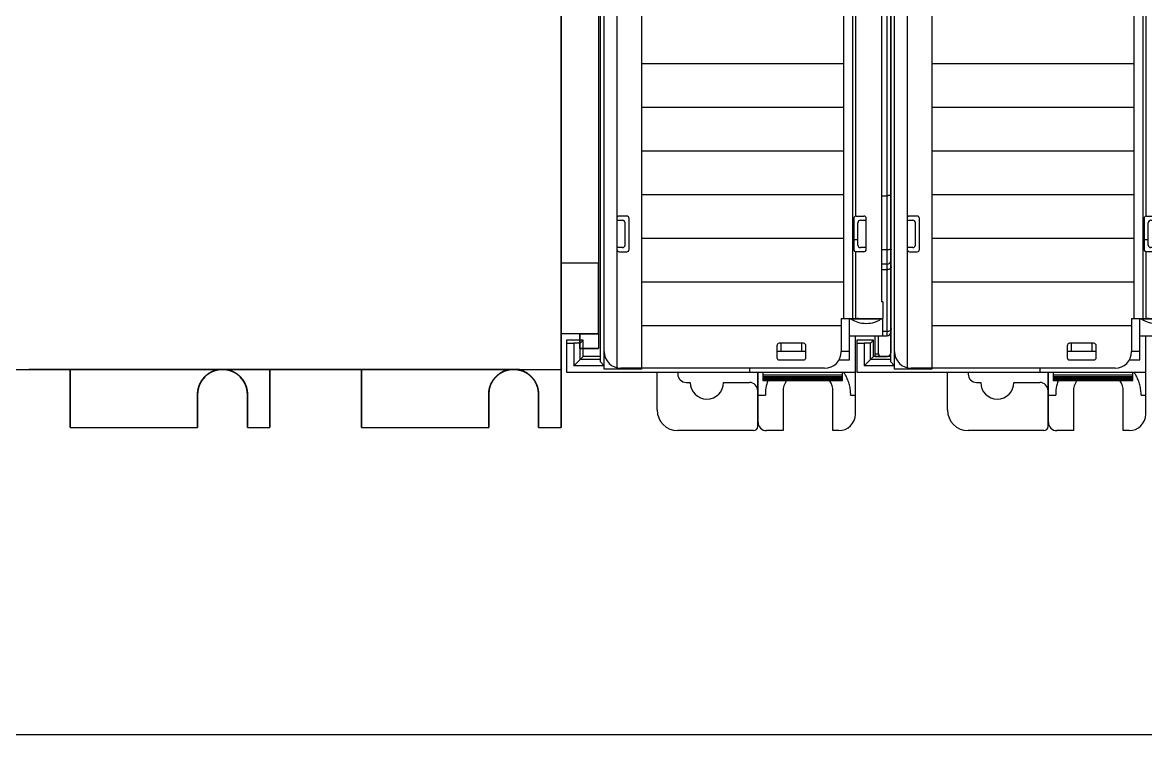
# Model space of a CAD drawing. Header units: inches. Extents: x -38 to 199, y -310 to 64.
# Drawn here: x 31.37 to 36.69, y 51.34 to 54.71 of the extents above; entities that cross this region are included whole.
import ezdxf

# ---------------------------------------------------------------- set-up
doc = ezdxf.new("R2010")
doc.units = ezdxf.units.IN
doc.header["$MEASUREMENT"] = 0
doc.layers.add('PLC', color=7, linetype='Continuous')

# ---------------------------------------------------------------- blocks, each defined once
blk = doc.blocks.new('AI4')
at = {"layer": 'PLC', "linetype": 'Continuous'}
for p, q in [((214.7496, -47.679), (214.7496, -52.2734)), ((216.1276, -52.2296), (216.1276, -47.774)), ((214.7693, -52.2935), (214.7693, -48.5845)), ((214.8284, -48.5845), (214.8284, -52.3025)), ((215.9032, -52.0687), (215.9032, -48.5845)), ((215.9444, -48.5845), (215.9444, -52.0687)), ((216.1079, -52.1514), (216.1079, -48.5845)), ((216.0811, -48.7774), (216.0811, -51.99)), ((215.96, -51.5847), (215.96, -50.4229)), ((216.0811, -51.488), (216.1079, -51.488)), ((214.8284, -51.6042), (214.8559, -51.6042)), ((214.8756, -51.5845), (214.8402, -51.5845)), ((214.8874, -51.742), (214.8874, -51.5963)), ((215.9504, -51.5963), (215.9504, -51.742)), ((215.9622, -51.5845), (215.9976, -51.5845)), ((215.9819, -51.6042), (216.0095, -51.6042)), ((216.0095, -51.742), (216.0095, -51.5963)), ((214.8677, -51.7223), (214.8677, -51.616)), ((215.9701, -51.7223), (215.9701, -51.616)), ((215.9504, -51.6947), (215.9701, -51.6947)), ((214.8559, -51.7341), (214.8284, -51.7341)), ((214.8402, -51.7538), (214.8756, -51.7538)), ((215.96, -52.0687), (215.96, -51.7536)), ((215.9976, -51.7538), (215.9622, -51.7538)), ((216.0095, -51.7341), (215.9819, -51.7341)), ((216.1079, -51.7438), (216.0811, -51.7438)), ((216.1079, -51.8128), (216.0811, -51.8128)), ((216.1079, -51.8385), (216.0811, -51.8385)), ((216.0882, -51.99), (216.0811, -51.99)), ((216.0882, -51.99), (216.0882, -52.0687)), ((215.8913, -52.0687), (216.0882, -52.0687)), ((215.8913, -52.0687), (215.8913, -52.2262)), ((216.0882, -52.0727), (215.9307, -52.0727)), ((215.9307, -52.2656), (215.9307, -52.0727)), ((216.0685, -52.0687), (216.0685, -52.0727)), ((216.087, -52.0727), (216.087, -52.1514)), ((216.0882, -52.1514), (216.0882, -52.0727)), ((216.1079, -52.1315), (216.0882, -52.1315)), ((214.5921, -52.1711), (214.6689, -52.1711)), ((214.5921, -52.3246), (214.5921, -52.1711)), ((214.5921, -52.1861), (214.6253, -52.1861)), ((214.6553, -52.1856), (214.6253, -52.1861)), ((214.6253, -52.1861), (214.6253, -52.2935)), ((214.6689, -52.1721), (214.6553, -52.1856)), ((214.6553, -52.2634), (214.6553, -52.1856)), ((214.6689, -52.2498), (214.6689, -52.1721)), ((215.5862, -52.1987), (215.5862, -52.2538)), ((215.7122, -52.1868), (215.598, -52.1868)), ((215.6059, -52.1868), (215.6059, -52.2262)), ((215.7043, -52.2262), (215.7043, -52.1868)), ((215.724, -52.2538), (215.724, -52.1987)), ((215.9307, -52.1514), (216.1079, -52.1514)), ((215.9583, -52.5215), (215.9583, -52.1514)), ((216.0524, -52.2492), (216.0524, -52.1514)), ((216.0674, -52.2374), (216.0674, -52.1514)), ((214.6253, -52.2935), (214.6689, -52.2498)), ((214.7496, -52.2498), (214.6689, -52.2498)), ((215.724, -52.2262), (215.5862, -52.2262)), ((215.9307, -52.2262), (215.8913, -52.2262)), ((216.0524, -52.2374), (216.0674, -52.2374)), ((216.0524, -52.2492), (216.1079, -52.2492)), ((214.7693, -52.2935), (214.6253, -52.2935)), ((214.7496, -52.2634), (214.6553, -52.2634)), ((214.7496, -52.2734), (214.7693, -52.2935)), ((215.8126, -52.305), (214.848, -52.305)), ((215.4583, -52.3246), (215.4583, -52.305)), ((215.598, -52.2656), (215.7122, -52.2656)), ((215.8798, -52.2656), (215.9307, -52.2656)), ((215.9583, -52.3246), (214.5921, -52.3246)), ((215.0193, -52.5018), (215.0193, -52.3246)), ((215.1177, -52.3246), (215.1177, -52.3325)), ((215.4957, -52.5805), (215.4957, -52.3246)), ((215.4976, -52.5609), (215.4976, -52.3246)), ((215.5193, -52.3249), (215.5193, -52.3634)), ((215.8973, -52.3382), (215.5193, -52.3382)), ((215.8973, -52.345), (215.5193, -52.345)), ((215.8973, -52.3508), (215.5193, -52.3508)), ((215.8973, -52.3555), (215.5193, -52.3555)), ((215.8973, -52.3634), (215.8973, -52.3249)), ((215.1571, -52.3719), (215.1768, -52.3719)), ((215.3343, -52.3719), (215.4563, -52.3719)), ((215.8973, -52.3592), (215.5193, -52.3592)), ((215.8973, -52.3618), (215.5193, -52.3618)), ((215.8973, -52.3634), (215.5193, -52.3634)), ((215.8973, -52.3639), (215.5193, -52.3639)), ((215.4976, -52.4329), (215.532, -52.4329)), ((215.6158, -52.4152), (215.6158, -52.6002)), ((215.852, -52.6002), (215.852, -52.4152)), ((215.9357, -52.4329), (215.9583, -52.4329)), ((215.476, -52.6002), (215.1177, -52.6002)), ((215.6158, -52.6002), (215.537, -52.6002)), ((215.8795, -52.6002), (215.852, -52.6002))]:
    blk.add_line(p, q, dxfattribs=at)
at = {"layer": 'PLC'}
for p, q in [((214.9461, -50.862), (215.9032, -50.862)), ((214.9461, -51.0687), (215.9032, -51.0687)), ((214.9461, -51.2754), (215.9032, -51.2754)), ((214.9461, -51.4821), (215.9032, -51.4821)), ((214.9461, -51.6888), (215.9032, -51.6888)), ((214.9461, -51.8955), (215.9032, -51.8955)), ((214.9461, -52.1022), (215.8913, -52.1022))]:
    blk.add_line(p, q, dxfattribs=at)
blk.add_lwpolyline([(214.7693, -48.5845), (214.9461, -48.5845), (214.9461, -52.3089), (214.7693, -52.3089)], close=True, dxfattribs=at)
at = {"layer": 'PLC', "linetype": 'Continuous'}
for centre, radius, start, end in [((214.8402, -51.5963), 0.0118, 90, 179.9886), ((214.8559, -51.616), 0.0118, 0, 90), ((214.8756, -51.5963), 0.0118, 0, 90), ((215.9622, -51.5963), 0.0118, 90, 180), ((215.9819, -51.616), 0.0118, 90, 180), ((215.9976, -51.5963), 0.0118, 0, 90), ((214.8402, -51.742), 0.0118, 180.0095, 270), ((214.8559, -51.7223), 0.0118, 270, 360), ((214.8756, -51.742), 0.0118, 270, 360), ((215.9622, -51.742), 0.0118, 180, 270), ((215.9819, -51.7223), 0.0118, 180, 270), ((215.9976, -51.742), 0.0118, 270, 0.0044), ((216.1079, -51.7931), 0.0197, 270, 359.9978), ((215.9671, -52.0805), 0.0118, 40.5479, 90), ((216.0518, -52.0805), 0.0118, 112.5, 139.4521), ((216.1079, -52.1317), 0.0197, 270, 359.9991), ((215.598, -52.1987), 0.0118, 90, 180), ((215.7122, -52.1987), 0.0118, 0, 90), ((214.848, -52.2262), 0.0787, 180, 270), ((215.8126, -52.2262), 0.0787, 270, 0), ((216.1079, -52.2296), 0.0197, 270, 0), ((215.598, -52.2538), 0.0118, 180, 270), ((215.7122, -52.2538), 0.0118, 270, 0), ((215.1571, -52.3325), 0.0394, 180, 270), ((215.7629, -52.4232), 0.1713, 33.8916, 35.1241), ((215.7613, -52.4243), 0.1733, 32.0748, 33.8895), ((215.7592, -52.4256), 0.1757, 30.1195, 32.0722), ((215.2555, -52.3719), 0.0787, 180, 0), ((215.4563, -52.4113), 0.0394, 0, 90), ((215.7083, -52.4152), 0.0925, 145.6538, 180), ((215.7595, -52.4152), 0.0925, 0, 34.3463), ((215.1177, -52.5018), 0.0984, 180, 270), ((215.537, -52.5609), 0.0394, 180, 270), ((215.8795, -52.5215), 0.0787, 270, 0), ((215.476, -52.5805), 0.0197, 270, 0)]:
    blk.add_arc(centre, radius, start, end, dxfattribs=at)
for centre, major_axis, ratio, start_param, end_param in [((216.0095, -52.053), (0.0787, 0), 0.5, 3.665191, 5.759587), ((216.0792, -52.2374), (0.0118, 0), 0.999848, 3.141593, 4.712389)]:
    blk.add_ellipse(centre, major_axis=major_axis, ratio=ratio, start_param=start_param, end_param=end_param, dxfattribs=at)
for points, knots in [([(216.1276, -51.4869), (216.1276, -51.4869), (216.1275, -51.487), (216.1275, -51.487), (216.1273, -51.4871), (216.1272, -51.4871), (216.127, -51.4872), (216.1266, -51.4873), (216.126, -51.4873), (216.1252, -51.4874), (216.1242, -51.4875), (216.1231, -51.4876), (216.1212, -51.4877), (216.1187, -51.4878), (216.1153, -51.4879), (216.1117, -51.488), (216.1092, -51.488), (216.1079, -51.488)], [0, 0, 0, 0, 0.002842, 0.007273, 0.013786, 0.022509, 0.033481, 0.046706, 0.079887, 0.121887, 0.172267, 0.23051, 0.296093, 0.446892, 0.619054, 0.806193, 1, 1, 1, 1]), ([(216.1276, -51.7414), (216.1276, -51.7414), (216.1276, -51.7415), (216.1275, -51.7417), (216.1273, -51.7418), (216.1271, -51.7419), (216.1267, -51.7421), (216.126, -51.7424), (216.1252, -51.7426), (216.1242, -51.7428), (216.1231, -51.743), (216.1212, -51.7432), (216.1187, -51.7435), (216.114, -51.7438), (216.1104, -51.7438), (216.1079, -51.7438)], [0, 0, 0, 0, 0.006031, 0.012929, 0.021264, 0.031354, 0.057354, 0.091546, 0.134002, 0.184415, 0.242349, 0.307332, 0.456204, 0.625694, 1, 1, 1, 1]), ([(216.1276, -51.8252), (216.1276, -51.8261), (216.1273, -51.8279), (216.1261, -51.8304), (216.1243, -51.8327), (216.1218, -51.8347), (216.1188, -51.8364), (216.1154, -51.8376), (216.1117, -51.8383), (216.1092, -51.8385), (216.1079, -51.8385)], [0, 0, 0, 0, 0.100092, 0.204902, 0.317205, 0.438585, 0.56921, 0.707955, 0.852748, 1, 1, 1, 1]), ([(216.1218, -52.1272), (216.1199, -52.1286), (216.1165, -52.1302), (216.1117, -52.1313), (216.1092, -52.1315), (216.1079, -52.1315)], [0, 0, 0, 0, 0.483117, 0.739904, 1, 1, 1, 1]), ([(216.1276, -52.1168), (216.1276, -52.1178), (216.1273, -52.1197), (216.1262, -52.1225), (216.1243, -52.1251), (216.1227, -52.1265), (216.1218, -52.1272)], [0, 0, 0, 0, 0.234677, 0.477026, 0.731179, 1, 1, 1, 1]), ([(215.9357, -52.4329), (215.936, -52.4247), (215.9354, -52.4123), (215.933, -52.396), (215.9303, -52.3839), (215.9268, -52.3719), (215.921, -52.3561), (215.9154, -52.3447), (215.9112, -52.3374)], [0, 0, 0, 0, 0.246902, 0.370862, 0.495205, 0.620107, 0.745786, 1, 1, 1, 1]), ([(215.5442, -52.3632), (215.5399, -52.3743), (215.5335, -52.3973), (215.5317, -52.4211), (215.532, -52.4329)], [0, 0, 0, 0, 0.502407, 1, 1, 1, 1])]:
    blk.add_open_spline(points, degree=3, knots=knots, dxfattribs=at)
blk = doc.blocks.new('24VPS')
at = {"layer": 'PLC', "color": 7, "linetype": 'Continuous'}
for p, q in [((179.3899, -69.3173), (179.3899, -64.6716)), ((179.3899, -69.3173), (179.3899, -64.6716)), ((179.567, -64.77), (179.567, -69.2188)), ((179.3899, -65.4295), (179.3899, -68.8153)), ((179.3899, -65.4295), (179.3899, -68.8153)), ((179.567, -67.7523), (179.567, -69.2188)), ((179.567, -68.8153), (179.3899, -68.8153)), ((179.567, -68.8153), (179.3899, -68.8153)), ((179.3899, -68.8153), (179.3899, -69.1492)), ((179.567, -68.8153), (179.3899, -68.8153)), ((179.567, -68.8153), (179.3899, -68.8153)), ((179.3899, -68.8153), (179.3899, -69.1492)), ((179.567, -69.1492), (179.567, -68.8153)), ((179.567, -69.1492), (179.567, -68.8153)), ((179.4785, -69.1492), (179.3899, -69.1492)), ((179.4785, -69.1492), (179.3899, -69.1492)), ((179.4785, -69.1492), (179.3899, -69.1492)), ((179.3899, -69.1492), (179.3899, -69.5929)), ((179.4785, -69.1492), (179.4785, -69.1499)), ((179.567, -69.1492), (179.4785, -69.1492)), ((179.567, -69.1492), (179.4785, -69.1492)), ((179.4785, -69.2188), (179.4785, -69.1492)), ((179.4785, -69.1492), (179.4785, -69.1499)), ((179.4785, -69.1499), (179.4785, -69.2188)), ((179.567, -69.1499), (179.4785, -69.1499)), ((179.567, -69.1499), (179.4785, -69.1499)), ((179.4785, -69.1499), (179.4785, -69.2188)), ((179.4785, -69.2188), (179.567, -69.2188)), ((179.4785, -69.2188), (179.567, -69.2188)), ((179.567, -69.2188), (179.4785, -69.2188)), ((176.8111, -69.3173), (179.3899, -69.3173)), ((176.8111, -69.3173), (179.3899, -69.3173)), ((179.193, -69.3173), (176.8702, -69.3173)), ((176.8702, -69.3173), (179.193, -69.3173)), ((177.067, -69.3173), (177.7875, -69.3173)), ((177.067, -69.5929), (177.067, -69.3173)), ((177.067, -69.3173), (177.7875, -69.3173)), ((177.067, -69.5929), (177.067, -69.3173)), ((177.067, -69.3173), (177.067, -69.5929)), ((177.7875, -69.3173), (178.0119, -69.3173)), ((177.7875, -69.3173), (178.0119, -69.3173)), ((178.0119, -69.3173), (178.0119, -69.5929)), ((178.0119, -69.5929), (178.0119, -69.3173)), ((178.445, -69.3173), (178.0119, -69.3173)), ((178.0119, -69.5929), (178.0119, -69.3173)), ((178.445, -69.3173), (179.1655, -69.3173)), ((178.445, -69.3173), (178.445, -69.5929)), ((178.445, -69.5929), (178.445, -69.3173)), ((178.445, -69.3173), (178.445, -69.5929)), ((178.445, -69.3173), (179.1655, -69.3173)), ((179.1655, -69.3173), (179.3899, -69.3173)), ((179.1655, -69.3173), (179.3899, -69.3173)), ((179.3899, -69.5929), (179.3899, -69.3173)), ((179.3899, -69.5929), (179.3899, -69.3173)), ((177.6694, -69.5929), (177.6694, -69.4354)), ((177.6694, -69.4354), (177.6694, -69.5929)), ((177.6694, -69.5929), (177.6694, -69.4354)), ((177.9056, -69.4354), (177.9056, -69.5929)), ((177.9056, -69.4354), (177.9056, -69.5929)), ((177.9056, -69.5929), (177.9056, -69.4354)), ((179.0474, -69.5929), (179.0474, -69.4354)), ((179.0474, -69.4354), (179.0474, -69.5929)), ((179.0474, -69.5929), (179.0474, -69.4354)), ((179.2836, -69.4354), (179.2836, -69.5929)), ((179.2836, -69.4354), (179.2836, -69.5929)), ((179.2836, -69.5929), (179.2836, -69.4354)), ((177.067, -69.5929), (177.6694, -69.5929)), ((177.067, -69.5929), (177.6694, -69.5929)), ((177.067, -69.5929), (177.6694, -69.5929)), ((177.9056, -69.5929), (178.0119, -69.5929)), ((177.9056, -69.5929), (178.0119, -69.5929)), ((177.9056, -69.5929), (178.0119, -69.5929)), ((178.445, -69.5929), (179.0474, -69.5929)), ((178.445, -69.5929), (179.0474, -69.5929)), ((178.445, -69.5929), (179.0474, -69.5929)), ((179.2836, -69.5929), (179.3899, -69.5929)), ((179.2836, -69.5929), (179.3899, -69.5929)), ((179.2836, -69.5929), (179.3899, -69.5929))]:
    blk.add_line(p, q, dxfattribs=at)
at = {"layer": 'PLC', "color": 7, "linetype": 'Continuous', "flags": 128}
for points in [[(177.6695, -69.4354), (177.6695, -69.4344), (177.6695, -69.4335), (177.6696, -69.4325), (177.6696, -69.4316), (177.6696, -69.4306), (177.6697, -69.4297), (177.6697, -69.4287), (177.6698, -69.4278), (177.6698, -69.4268), (177.6699, -69.4259), (177.67, -69.4249), (177.6701, -69.424), (177.6702, -69.423), (177.6703, -69.4221), (177.6704, -69.4211), (177.6705, -69.4202), (177.6706, -69.4193), (177.6708, -69.4183), (177.6709, -69.4174), (177.6711, -69.4164), (177.6712, -69.4155), (177.6714, -69.4146), (177.6715, -69.4136), (177.6717, -69.4127), (177.6719, -69.4118), (177.6721, -69.4108), (177.6723, -69.4099), (177.6725, -69.409), (177.6727, -69.408), (177.6729, -69.4071), (177.6732, -69.4062), (177.6734, -69.4053), (177.6737, -69.4043), (177.6739, -69.4034), (177.6742, -69.4025), (177.6744, -69.4016), (177.6747, -69.4007), (177.675, -69.3998), (177.6753, -69.3989), (177.6756, -69.398), (177.6759, -69.3971), (177.6762, -69.3962), (177.6765, -69.3953), (177.6769, -69.3944), (177.6772, -69.3935), (177.6775, -69.3926), (177.6779, -69.3917), (177.6782, -69.3908), (177.6786, -69.39), (177.679, -69.3891), (177.6793, -69.3882), (177.6797, -69.3873), (177.6801, -69.3865), (177.6805, -69.3856), (177.6809, -69.3847), (177.6813, -69.3839), (177.6817, -69.383), (177.6822, -69.3822), (177.6826, -69.3813), (177.683, -69.3805), (177.6835, -69.3796), (177.6839, -69.3788), (177.6844, -69.378), (177.6849, -69.3771), (177.6853, -69.3763), (177.6858, -69.3755), (177.6863, -69.3747), (177.6868, -69.3739), (177.6873, -69.3731), (177.6878, -69.3723), (177.6883, -69.3714), (177.6888, -69.3706), (177.6893, -69.3699), (177.6899, -69.3691), (177.6904, -69.3683), (177.691, -69.3675), (177.6915, -69.3667), (177.6921, -69.366), (177.6926, -69.3652), (177.6932, -69.3644), (177.6938, -69.3637), (177.6943, -69.3629), (177.6949, -69.3622), (177.6955, -69.3614), (177.6961, -69.3607), (177.6967, -69.3599), (177.6973, -69.3592), (177.6979, -69.3585), (177.6986, -69.3578), (177.6992, -69.3571), (177.6998, -69.3563), (177.7005, -69.3556), (177.7011, -69.3549), (177.7018, -69.3543), (177.7024, -69.3536), (177.7031, -69.3529), (177.7037, -69.3522), (177.7044, -69.3515), (177.7051, -69.3509), (177.7058, -69.3502), (177.7065, -69.3495), (177.7072, -69.3489), (177.7079, -69.3482), (177.7086, -69.3476), (177.7093, -69.347), (177.71, -69.3463), (177.7107, -69.3457), (177.7114, -69.3451), (177.7122, -69.3445), (177.7129, -69.3439), (177.7136, -69.3433), (177.7144, -69.3427), (177.7151, -69.3421), (177.7159, -69.3415), (177.7166, -69.341), (177.7174, -69.3404), (177.7182, -69.3398), (177.7189, -69.3393), (177.7197, -69.3387), (177.7205, -69.3382), (177.7213, -69.3376), (177.7221, -69.3371), (177.7228, -69.3366), (177.7236, -69.3361), (177.7244, -69.3356), (177.7253, -69.335), (177.7261, -69.3346), (177.7269, -69.3341), (177.7277, -69.3336), (177.7285, -69.3331), (177.7293, -69.3326), (177.7302, -69.3322), (177.731, -69.3317), (177.7318, -69.3312), (177.7327, -69.3308), (177.7335, -69.3304), (177.7344, -69.3299), (177.7352, -69.3295), (177.7361, -69.3291), (177.7369, -69.3287), (177.7378, -69.3283), (177.7386, -69.3279), (177.7395, -69.3275), (177.7404, -69.3271), (177.7413, -69.3267), (177.7421, -69.3264), (177.743, -69.326), (177.7439, -69.3256), (177.7448, -69.3253), (177.7457, -69.3249), (177.7466, -69.3246), (177.7474, -69.3243), (177.7483, -69.324), (177.7492, -69.3237), (177.7501, -69.3233), (177.751, -69.323), (177.752, -69.3228), (177.7529, -69.3225), (177.7538, -69.3222), (177.7547, -69.3219), (177.7556, -69.3217), (177.7565, -69.3214), (177.7574, -69.3212), (177.7583, -69.3209), (177.7593, -69.3207), (177.7602, -69.3205), (177.7611, -69.3203), (177.762, -69.32), (177.763, -69.3199), (177.7639, -69.3197), (177.7648, -69.3195), (177.7658, -69.3193), (177.7667, -69.3191), (177.7676, -69.319), (177.7686, -69.3188), (177.7695, -69.3186), (177.7705, -69.3185), (177.7714, -69.3184), (177.7723, -69.3182), (177.7733, -69.3181), (177.7742, -69.318), (177.7752, -69.3179), (177.7761, -69.3178), (177.7771, -69.3177), (177.778, -69.3177), (177.779, -69.3176), (177.7799, -69.3175), (177.7809, -69.3175), (177.7818, -69.3174), (177.7828, -69.3174), (177.7837, -69.3173), (177.7847, -69.3173), (177.7856, -69.3173), (177.7866, -69.3173), (177.7875, -69.3173), (177.7885, -69.3173), (177.7894, -69.3173), (177.7904, -69.3173), (177.7913, -69.3173), (177.7923, -69.3174), (177.7932, -69.3174), (177.7942, -69.3175), (177.7951, -69.3175), (177.7961, -69.3176), (177.797, -69.3177), (177.7979, -69.3177), (177.7989, -69.3178), (177.7998, -69.3179), (177.8008, -69.318), (177.8017, -69.3181), (177.8027, -69.3182), (177.8036, -69.3184), (177.8046, -69.3185), (177.8055, -69.3186), (177.8064, -69.3188), (177.8074, -69.319), (177.8083, -69.3191), (177.8092, -69.3193), (177.8102, -69.3195), (177.8111, -69.3197), (177.812, -69.3199), (177.813, -69.32), (177.8139, -69.3203), (177.8148, -69.3205), (177.8157, -69.3207), (177.8167, -69.3209), (177.8176, -69.3212), (177.8185, -69.3214), (177.8194, -69.3217), (177.8203, -69.3219), (177.8212, -69.3222), (177.8222, -69.3225), (177.8231, -69.3228), (177.824, -69.323), (177.8249, -69.3233), (177.8258, -69.3237), (177.8267, -69.324), (177.8276, -69.3243), (177.8284, -69.3246), (177.8293, -69.3249), (177.8302, -69.3253), (177.8311, -69.3256), (177.832, -69.326), (177.8329, -69.3264), (177.8337, -69.3267), (177.8346, -69.3271), (177.8355, -69.3275), (177.8364, -69.3279), (177.8372, -69.3283), (177.8381, -69.3287), (177.8389, -69.3291), (177.8398, -69.3295), (177.8406, -69.3299), (177.8415, -69.3304), (177.8423, -69.3308), (177.8432, -69.3312), (177.844, -69.3317), (177.8448, -69.3322), (177.8457, -69.3326), (177.8465, -69.3331), (177.8473, -69.3336), (177.8481, -69.3341), (177.8489, -69.3346), (177.8498, -69.335), (177.8506, -69.3356), (177.8514, -69.3361), (177.8522, -69.3366), (177.853, -69.3371), (177.8537, -69.3376), (177.8545, -69.3382), (177.8553, -69.3387), (177.8561, -69.3393), (177.8568, -69.3398), (177.8576, -69.3404), (177.8584, -69.341), (177.8591, -69.3415), (177.8599, -69.3421), (177.8606, -69.3427), (177.8614, -69.3433), (177.8621, -69.3439), (177.8629, -69.3445), (177.8636, -69.3451), (177.8643, -69.3457), (177.865, -69.3463), (177.8657, -69.347), (177.8664, -69.3476), (177.8671, -69.3482), (177.8678, -69.3489), (177.8685, -69.3495), (177.8692, -69.3502), (177.8699, -69.3509), (177.8706, -69.3515), (177.8713, -69.3522), (177.8719, -69.3529), (177.8726, -69.3536), (177.8732, -69.3543), (177.8739, -69.3549), (177.8745, -69.3556), (177.8752, -69.3563), (177.8758, -69.3571), (177.8764, -69.3578), (177.8771, -69.3585), (177.8777, -69.3592), (177.8783, -69.3599), (177.8789, -69.3607), (177.8795, -69.3614), (177.8801, -69.3622), (177.8807, -69.3629), (177.8812, -69.3637), (177.8818, -69.3644), (177.8824, -69.3652), (177.883, -69.366), (177.8835, -69.3667), (177.8841, -69.3675), (177.8846, -69.3683), (177.8851, -69.3691), (177.8857, -69.3699), (177.8862, -69.3706), (177.8867, -69.3714), (177.8872, -69.3723), (177.8877, -69.3731), (177.8882, -69.3739), (177.8887, -69.3747), (177.8892, -69.3755), (177.8897, -69.3763), (177.8902, -69.3771), (177.8906, -69.378), (177.8911, -69.3788), (177.8915, -69.3796), (177.892, -69.3805), (177.8924, -69.3813), (177.8928, -69.3822), (177.8933, -69.383), (177.8937, -69.3839), (177.8941, -69.3847), (177.8945, -69.3856), (177.8949, -69.3865), (177.8953, -69.3873), (177.8957, -69.3882), (177.896, -69.3891), (177.8964, -69.39), (177.8968, -69.3908), (177.8971, -69.3917), (177.8975, -69.3926), (177.8978, -69.3935), (177.8982, -69.3944), (177.8985, -69.3953), (177.8988, -69.3962), (177.8991, -69.3971), (177.8994, -69.398), (177.8997, -69.3989), (177.9, -69.3998), (177.9003, -69.4007), (177.9006, -69.4016), (177.9008, -69.4025), (177.9011, -69.4034), (177.9013, -69.4043), (177.9016, -69.4053), (177.9018, -69.4062), (177.9021, -69.4071), (177.9023, -69.408), (177.9025, -69.409), (177.9027, -69.4099), (177.9029, -69.4108), (177.9031, -69.4118), (177.9033, -69.4127), (177.9035, -69.4136), (177.9036, -69.4146), (177.9038, -69.4155), (177.904, -69.4164), (177.9041, -69.4174), (177.9043, -69.4183), (177.9044, -69.4193), (177.9045, -69.4202), (177.9046, -69.4211), (177.9047, -69.4221), (177.9048, -69.423), (177.9049, -69.424), (177.905, -69.4249), (177.9051, -69.4259), (177.9052, -69.4268), (177.9052, -69.4278), (177.9053, -69.4287), (177.9053, -69.4297), (177.9054, -69.4306), (177.9054, -69.4316), (177.9055, -69.4325), (177.9055, -69.4335), (177.9055, -69.4344), (177.9055, -69.4354), (177.9055, -69.4344), (177.9055, -69.4335), (177.9055, -69.4325), (177.9054, -69.4316), (177.9054, -69.4306), (177.9053, -69.4297), (177.9053, -69.4287), (177.9052, -69.4278), (177.9052, -69.4268), (177.9051, -69.4259), (177.905, -69.4249), (177.9049, -69.424), (177.9048, -69.423), (177.9047, -69.4221), (177.9046, -69.4211), (177.9045, -69.4202), (177.9044, -69.4193), (177.9043, -69.4183), (177.9041, -69.4174), (177.904, -69.4164), (177.9038, -69.4155), (177.9036, -69.4146), (177.9035, -69.4136), (177.9033, -69.4127), (177.9031, -69.4118), (177.9029, -69.4108), (177.9027, -69.4099), (177.9025, -69.409), (177.9023, -69.408), (177.9021, -69.4071), (177.9018, -69.4062), (177.9016, -69.4053), (177.9013, -69.4043), (177.9011, -69.4034), (177.9008, -69.4025), (177.9006, -69.4016), (177.9003, -69.4007), (177.9, -69.3998), (177.8997, -69.3989), (177.8994, -69.398), (177.8991, -69.3971), (177.8988, -69.3962), (177.8985, -69.3953), (177.8982, -69.3944), (177.8978, -69.3935), (177.8975, -69.3926), (177.8971, -69.3917), (177.8968, -69.3908), (177.8964, -69.39), (177.896, -69.3891), (177.8957, -69.3882), (177.8953, -69.3873), (177.8949, -69.3865), (177.8945, -69.3856), (177.8941, -69.3847), (177.8937, -69.3839), (177.8933, -69.383), (177.8928, -69.3822), (177.8924, -69.3813), (177.892, -69.3805), (177.8915, -69.3796), (177.8911, -69.3788), (177.8906, -69.378), (177.8902, -69.3771), (177.8897, -69.3763), (177.8892, -69.3755), (177.8887, -69.3747), (177.8882, -69.3739), (177.8877, -69.3731), (177.8872, -69.3723), (177.8867, -69.3714), (177.8862, -69.3706), (177.8857, -69.3699), (177.8851, -69.3691), (177.8846, -69.3683), (177.8841, -69.3675), (177.8835, -69.3667), (177.883, -69.366), (177.8824, -69.3652), (177.8818, -69.3644), (177.8812, -69.3637), (177.8807, -69.3629), (177.8801, -69.3622), (177.8795, -69.3614), (177.8789, -69.3607), (177.8783, -69.3599), (177.8777, -69.3592), (177.8771, -69.3585), (177.8764, -69.3578), (177.8758, -69.3571), (177.8752, -69.3563), (177.8745, -69.3556), (177.8739, -69.3549), (177.8732, -69.3543), (177.8726, -69.3536), (177.8719, -69.3529), (177.8713, -69.3522), (177.8706, -69.3515), (177.8699, -69.3509), (177.8692, -69.3502), (177.8685, -69.3495), (177.8678, -69.3489), (177.8671, -69.3482), (177.8664, -69.3476), (177.8657, -69.347), (177.865, -69.3463), (177.8643, -69.3457), (177.8636, -69.3451), (177.8629, -69.3445), (177.8621, -69.3439), (177.8614, -69.3433), (177.8606, -69.3427), (177.8599, -69.3421), (177.8591, -69.3415), (177.8584, -69.341), (177.8576, -69.3404), (177.8568, -69.3398), (177.8561, -69.3393), (177.8553, -69.3387), (177.8545, -69.3382), (177.8537, -69.3376), (177.853, -69.3371), (177.8522, -69.3366), (177.8514, -69.3361), (177.8506, -69.3356), (177.8498, -69.335), (177.8489, -69.3346), (177.8481, -69.3341), (177.8473, -69.3336), (177.8465, -69.3331), (177.8457, -69.3326), (177.8448, -69.3322), (177.844, -69.3317), (177.8432, -69.3312), (177.8423, -69.3308), (177.8415, -69.3304), (177.8406, -69.3299), (177.8398, -69.3295), (177.8389, -69.3291), (177.8381, -69.3287), (177.8372, -69.3283), (177.8364, -69.3279), (177.8355, -69.3275), (177.8346, -69.3271), (177.8337, -69.3267), (177.8329, -69.3264), (177.832, -69.326), (177.8311, -69.3256), (177.8302, -69.3253), (177.8293, -69.3249), (177.8284, -69.3246), (177.8276, -69.3243), (177.8267, -69.324), (177.8258, -69.3237), (177.8249, -69.3233), (177.824, -69.323), (177.8231, -69.3228), (177.8222, -69.3225), (177.8212, -69.3222), (177.8203, -69.3219), (177.8194, -69.3217), (177.8185, -69.3214), (177.8176, -69.3212), (177.8167, -69.3209), (177.8157, -69.3207), (177.8148, -69.3205), (177.8139, -69.3203), (177.813, -69.32), (177.812, -69.3199), (177.8111, -69.3197), (177.8102, -69.3195), (177.8092, -69.3193), (177.8083, -69.3191), (177.8074, -69.319), (177.8064, -69.3188), (177.8055, -69.3186), (177.8046, -69.3185), (177.8036, -69.3184), (177.8027, -69.3182), (177.8017, -69.3181), (177.8008, -69.318), (177.7998, -69.3179), (177.7989, -69.3178), (177.7979, -69.3177), (177.797, -69.3177), (177.7961, -69.3176), (177.7951, -69.3175), (177.7942, -69.3175), (177.7932, -69.3174), (177.7923, -69.3174), (177.7913, -69.3173), (177.7904, -69.3173), (177.7894, -69.3173), (177.7885, -69.3173), (177.7875, -69.3173), (177.7866, -69.3173), (177.7856, -69.3173), (177.7847, -69.3173), (177.7837, -69.3173), (177.7828, -69.3174), (177.7818, -69.3174), (177.7809, -69.3175), (177.7799, -69.3175), (177.779, -69.3176), (177.778, -69.3177), (177.7771, -69.3177), (177.7761, -69.3178), (177.7752, -69.3179), (177.7742, -69.318), (177.7733, -69.3181), (177.7723, -69.3182), (177.7714, -69.3184), (177.7705, -69.3185), (177.7695, -69.3186), (177.7686, -69.3188), (177.7676, -69.319), (177.7667, -69.3191), (177.7658, -69.3193), (177.7648, -69.3195), (177.7639, -69.3197), (177.763, -69.3199), (177.762, -69.32), (177.7611, -69.3203), (177.7602, -69.3205), (177.7593, -69.3207), (177.7583, -69.3209), (177.7574, -69.3212), (177.7565, -69.3214), (177.7556, -69.3217), (177.7547, -69.3219), (177.7538, -69.3222), (177.7529, -69.3225), (177.752, -69.3228), (177.751, -69.323), (177.7501, -69.3233), (177.7492, -69.3237), (177.7483, -69.324), (177.7474, -69.3243), (177.7466, -69.3246), (177.7457, -69.3249), (177.7448, -69.3253), (177.7439, -69.3256), (177.743, -69.326), (177.7421, -69.3264), (177.7413, -69.3267), (177.7404, -69.3271), (177.7395, -69.3275), (177.7386, -69.3279), (177.7378, -69.3283), (177.7369, -69.3287), (177.7361, -69.3291), (177.7352, -69.3295), (177.7344, -69.3299), (177.7335, -69.3304), (177.7327, -69.3308), (177.7318, -69.3312), (177.731, -69.3317), (177.7302, -69.3322), (177.7293, -69.3326), (177.7285, -69.3331), (177.7277, -69.3336), (177.7269, -69.3341), (177.7261, -69.3346), (177.7253, -69.335), (177.7244, -69.3356), (177.7236, -69.3361), (177.7228, -69.3366), (177.7221, -69.3371), (177.7213, -69.3376), (177.7205, -69.3382), (177.7197, -69.3387), (177.7189, -69.3393), (177.7182, -69.3398), (177.7174, -69.3404), (177.7166, -69.341), (177.7159, -69.3415), (177.7151, -69.3421), (177.7144, -69.3427), (177.7136, -69.3433), (177.7129, -69.3439), (177.7122, -69.3445), (177.7114, -69.3451), (177.7107, -69.3457), (177.71, -69.3463), (177.7093, -69.347), (177.7086, -69.3476), (177.7079, -69.3482), (177.7072, -69.3489), (177.7065, -69.3495), (177.7058, -69.3502), (177.7051, -69.3509), (177.7044, -69.3515), (177.7037, -69.3522), (177.7031, -69.3529), (177.7024, -69.3536), (177.7018, -69.3543), (177.7011, -69.3549), (177.7005, -69.3556), (177.6998, -69.3563), (177.6992, -69.3571), (177.6986, -69.3578), (177.6979, -69.3585), (177.6973, -69.3592), (177.6967, -69.3599), (177.6961, -69.3607), (177.6955, -69.3614), (177.6949, -69.3622), (177.6943, -69.3629), (177.6938, -69.3637), (177.6932, -69.3644), (177.6926, -69.3652), (177.6921, -69.366), (177.6915, -69.3667), (177.691, -69.3675), (177.6904, -69.3683), (177.6899, -69.3691), (177.6893, -69.3699), (177.6888, -69.3706), (177.6883, -69.3714), (177.6878, -69.3723), (177.6873, -69.3731), (177.6868, -69.3739), (177.6863, -69.3747), (177.6858, -69.3755), (177.6853, -69.3763), (177.6849, -69.3771), (177.6844, -69.378), (177.6839, -69.3788), (177.6835, -69.3796), (177.683, -69.3805), (177.6826, -69.3813), (177.6822, -69.3822), (177.6817, -69.383), (177.6813, -69.3839), (177.6809, -69.3847), (177.6805, -69.3856), (177.6801, -69.3865), (177.6797, -69.3873), (177.6793, -69.3882), (177.679, -69.3891), (177.6786, -69.39), (177.6782, -69.3908), (177.6779, -69.3917), (177.6775, -69.3926), (177.6772, -69.3935), (177.6769, -69.3944), (177.6765, -69.3953), (177.6762, -69.3962), (177.6759, -69.3971), (177.6756, -69.398), (177.6753, -69.3989), (177.675, -69.3998), (177.6747, -69.4007), (177.6744, -69.4016), (177.6742, -69.4025), (177.6739, -69.4034), (177.6737, -69.4043), (177.6734, -69.4053), (177.6732, -69.4062), (177.6729, -69.4071), (177.6727, -69.408), (177.6725, -69.409), (177.6723, -69.4099), (177.6721, -69.4108), (177.6719, -69.4118), (177.6717, -69.4127), (177.6715, -69.4136), (177.6714, -69.4146), (177.6712, -69.4155), (177.6711, -69.4164), (177.6709, -69.4174), (177.6708, -69.4183), (177.6706, -69.4193), (177.6705, -69.4202), (177.6704, -69.4211), (177.6703, -69.4221), (177.6702, -69.423), (177.6701, -69.424), (177.67, -69.4249), (177.6699, -69.4259), (177.6698, -69.4268), (177.6698, -69.4278), (177.6697, -69.4287), (177.6697, -69.4297), (177.6696, -69.4306), (177.6696, -69.4316), (177.6696, -69.4325), (177.6695, -69.4335), (177.6695, -69.4344)], [(179.0475, -69.4354), (179.0475, -69.4344), (179.0475, -69.4335), (179.0475, -69.4325), (179.0475, -69.4316), (179.0476, -69.4306), (179.0476, -69.4297), (179.0477, -69.4287), (179.0477, -69.4278), (179.0478, -69.4268), (179.0479, -69.4259), (179.0479, -69.4249), (179.048, -69.424), (179.0481, -69.423), (179.0482, -69.4221), (179.0483, -69.4211), (179.0484, -69.4202), (179.0486, -69.4193), (179.0487, -69.4183), (179.0489, -69.4174), (179.049, -69.4164), (179.0492, -69.4155), (179.0493, -69.4146), (179.0495, -69.4136), (179.0497, -69.4127), (179.0499, -69.4118), (179.0501, -69.4108), (179.0503, -69.4099), (179.0505, -69.409), (179.0507, -69.408), (179.0509, -69.4071), (179.0511, -69.4062), (179.0514, -69.4053), (179.0516, -69.4043), (179.0519, -69.4034), (179.0521, -69.4025), (179.0524, -69.4016), (179.0527, -69.4007), (179.053, -69.3998), (179.0533, -69.3989), (179.0535, -69.398), (179.0539, -69.3971), (179.0542, -69.3962), (179.0545, -69.3953), (179.0548, -69.3944), (179.0551, -69.3935), (179.0555, -69.3926), (179.0558, -69.3917), (179.0562, -69.3908), (179.0565, -69.39), (179.0569, -69.3891), (179.0573, -69.3882), (179.0577, -69.3873), (179.0581, -69.3865), (179.0585, -69.3856), (179.0589, -69.3847), (179.0593, -69.3839), (179.0597, -69.383), (179.0601, -69.3822), (179.0606, -69.3813), (179.061, -69.3805), (179.0614, -69.3796), (179.0619, -69.3788), (179.0623, -69.378), (179.0628, -69.3771), (179.0633, -69.3763), (179.0638, -69.3755), (179.0642, -69.3747), (179.0647, -69.3739), (179.0652, -69.3731), (179.0657, -69.3723), (179.0663, -69.3714), (179.0668, -69.3706), (179.0673, -69.3699), (179.0678, -69.3691), (179.0684, -69.3683), (179.0689, -69.3675), (179.0695, -69.3667), (179.07, -69.366), (179.0706, -69.3652), (179.0711, -69.3644), (179.0717, -69.3637), (179.0723, -69.3629), (179.0729, -69.3622), (179.0735, -69.3614), (179.0741, -69.3607), (179.0747, -69.3599), (179.0753, -69.3592), (179.0759, -69.3585), (179.0765, -69.3578), (179.0771, -69.3571), (179.0778, -69.3563), (179.0784, -69.3556), (179.0791, -69.3549), (179.0797, -69.3543), (179.0804, -69.3536), (179.081, -69.3529), (179.0817, -69.3522), (179.0824, -69.3515), (179.083, -69.3509), (179.0837, -69.3502), (179.0844, -69.3495), (179.0851, -69.3489), (179.0858, -69.3482), (179.0865, -69.3476), (179.0872, -69.347), (179.0879, -69.3463), (179.0887, -69.3457), (179.0894, -69.3451), (179.0901, -69.3445), (179.0908, -69.3439), (179.0916, -69.3433), (179.0923, -69.3427), (179.0931, -69.3421), (179.0938, -69.3415), (179.0946, -69.341), (179.0953, -69.3404), (179.0961, -69.3398), (179.0969, -69.3393), (179.0977, -69.3387), (179.0984, -69.3382), (179.0992, -69.3376), (179.1, -69.3371), (179.1008, -69.3366), (179.1016, -69.3361), (179.1024, -69.3356), (179.1032, -69.335), (179.104, -69.3346), (179.1048, -69.3341), (179.1056, -69.3336), (179.1065, -69.3331), (179.1073, -69.3326), (179.1081, -69.3322), (179.109, -69.3317), (179.1098, -69.3312), (179.1106, -69.3308), (179.1115, -69.3304), (179.1123, -69.3299), (179.1132, -69.3295), (179.114, -69.3291), (179.1149, -69.3287), (179.1157, -69.3283), (179.1166, -69.3279), (179.1175, -69.3275), (179.1183, -69.3271), (179.1192, -69.3267), (179.1201, -69.3264), (179.121, -69.326), (179.1219, -69.3256), (179.1227, -69.3253), (179.1236, -69.3249), (179.1245, -69.3246), (179.1254, -69.3243), (179.1263, -69.324), (179.1272, -69.3237), (179.1281, -69.3233), (179.129, -69.323), (179.1299, -69.3228), (179.1308, -69.3225), (179.1317, -69.3222), (179.1326, -69.3219), (179.1335, -69.3217), (179.1345, -69.3214), (179.1354, -69.3212), (179.1363, -69.3209), (179.1372, -69.3207), (179.1382, -69.3205), (179.1391, -69.3203), (179.14, -69.32), (179.1409, -69.3199), (179.1419, -69.3197), (179.1428, -69.3195), (179.1437, -69.3193), (179.1447, -69.3191), (179.1456, -69.319), (179.1465, -69.3188), (179.1475, -69.3186), (179.1484, -69.3185), (179.1493, -69.3184), (179.1503, -69.3182), (179.1512, -69.3181), (179.1522, -69.318), (179.1531, -69.3179), (179.1541, -69.3178), (179.155, -69.3177), (179.156, -69.3177), (179.1569, -69.3176), (179.1579, -69.3175), (179.1588, -69.3175), (179.1598, -69.3174), (179.1607, -69.3174), (179.1617, -69.3173), (179.1626, -69.3173), (179.1636, -69.3173), (179.1645, -69.3173), (179.1655, -69.3173), (179.1664, -69.3173), (179.1674, -69.3173), (179.1683, -69.3173), (179.1693, -69.3173), (179.1702, -69.3174), (179.1712, -69.3174), (179.1721, -69.3175), (179.1731, -69.3175), (179.174, -69.3176), (179.1749, -69.3177), (179.1759, -69.3177), (179.1768, -69.3178), (179.1778, -69.3179), (179.1787, -69.318), (179.1797, -69.3181), (179.1806, -69.3182), (179.1816, -69.3184), (179.1825, -69.3185), (179.1834, -69.3186), (179.1844, -69.3188), (179.1853, -69.319), (179.1863, -69.3191), (179.1872, -69.3193), (179.1881, -69.3195), (179.1891, -69.3197), (179.19, -69.3199), (179.1909, -69.32), (179.1918, -69.3203), (179.1928, -69.3205), (179.1937, -69.3207), (179.1946, -69.3209), (179.1955, -69.3212), (179.1965, -69.3214), (179.1974, -69.3217), (179.1983, -69.3219), (179.1992, -69.3222), (179.2001, -69.3225), (179.201, -69.3228), (179.2019, -69.323), (179.2028, -69.3233), (179.2037, -69.3237), (179.2046, -69.324), (179.2055, -69.3243), (179.2064, -69.3246), (179.2073, -69.3249), (179.2082, -69.3253), (179.2091, -69.3256), (179.2099, -69.326), (179.2108, -69.3264), (179.2117, -69.3267), (179.2126, -69.3271), (179.2134, -69.3275), (179.2143, -69.3279), (179.2152, -69.3283), (179.216, -69.3287), (179.2169, -69.3291), (179.2178, -69.3295), (179.2186, -69.3299), (179.2194, -69.3304), (179.2203, -69.3308), (179.2211, -69.3312), (179.222, -69.3317), (179.2228, -69.3322), (179.2236, -69.3326), (179.2244, -69.3331), (179.2253, -69.3336), (179.2261, -69.3341), (179.2269, -69.3346), (179.2277, -69.335), (179.2285, -69.3356), (179.2293, -69.3361), (179.2301, -69.3366), (179.2309, -69.3371), (179.2317, -69.3376), (179.2325, -69.3382), (179.2333, -69.3387), (179.234, -69.3393), (179.2348, -69.3398), (179.2356, -69.3404), (179.2363, -69.341), (179.2371, -69.3415), (179.2378, -69.3421), (179.2386, -69.3427), (179.2393, -69.3433), (179.2401, -69.3439), (179.2408, -69.3445), (179.2415, -69.3451), (179.2423, -69.3457), (179.243, -69.3463), (179.2437, -69.347), (179.2444, -69.3476), (179.2451, -69.3482), (179.2458, -69.3489), (179.2465, -69.3495), (179.2472, -69.3502), (179.2479, -69.3509), (179.2485, -69.3515), (179.2492, -69.3522), (179.2499, -69.3529), (179.2506, -69.3536), (179.2512, -69.3543), (179.2519, -69.3549), (179.2525, -69.3556), (179.2531, -69.3563), (179.2538, -69.3571), (179.2544, -69.3578), (179.255, -69.3585), (179.2556, -69.3592), (179.2562, -69.3599), (179.2568, -69.3607), (179.2574, -69.3614), (179.258, -69.3622), (179.2586, -69.3629), (179.2592, -69.3637), (179.2598, -69.3644), (179.2603, -69.3652), (179.2609, -69.366), (179.2615, -69.3667), (179.262, -69.3675), (179.2626, -69.3683), (179.2631, -69.3691), (179.2636, -69.3699), (179.2641, -69.3706), (179.2647, -69.3714), (179.2652, -69.3723), (179.2657, -69.3731), (179.2662, -69.3739), (179.2667, -69.3747), (179.2672, -69.3755), (179.2676, -69.3763), (179.2681, -69.3771), (179.2686, -69.378), (179.269, -69.3788), (179.2695, -69.3796), (179.2699, -69.3805), (179.2704, -69.3813), (179.2708, -69.3822), (179.2712, -69.383), (179.2716, -69.3839), (179.272, -69.3847), (179.2725, -69.3856), (179.2728, -69.3865), (179.2732, -69.3873), (179.2736, -69.3882), (179.274, -69.3891), (179.2744, -69.39), (179.2747, -69.3908), (179.2751, -69.3917), (179.2754, -69.3926), (179.2758, -69.3935), (179.2761, -69.3944), (179.2764, -69.3953), (179.2768, -69.3962), (179.2771, -69.3971), (179.2774, -69.398), (179.2777, -69.3989), (179.278, -69.3998), (179.2782, -69.4007), (179.2785, -69.4016), (179.2788, -69.4025), (179.279, -69.4034), (179.2793, -69.4043), (179.2795, -69.4053), (179.2798, -69.4062), (179.28, -69.4071), (179.2802, -69.408), (179.2805, -69.409), (179.2807, -69.4099), (179.2809, -69.4108), (179.2811, -69.4118), (179.2812, -69.4127), (179.2814, -69.4136), (179.2816, -69.4146), (179.2818, -69.4155), (179.2819, -69.4164), (179.2821, -69.4174), (179.2822, -69.4183), (179.2823, -69.4193), (179.2825, -69.4202), (179.2826, -69.4211), (179.2827, -69.4221), (179.2828, -69.423), (179.2829, -69.424), (179.283, -69.4249), (179.2831, -69.4259), (179.2831, -69.4268), (179.2832, -69.4278), (179.2833, -69.4287), (179.2833, -69.4297), (179.2833, -69.4306), (179.2834, -69.4316), (179.2834, -69.4325), (179.2834, -69.4335), (179.2834, -69.4344), (179.2834, -69.4354), (179.2834, -69.4344), (179.2834, -69.4335), (179.2834, -69.4325), (179.2834, -69.4316), (179.2833, -69.4306), (179.2833, -69.4297), (179.2833, -69.4287), (179.2832, -69.4278), (179.2831, -69.4268), (179.2831, -69.4259), (179.283, -69.4249), (179.2829, -69.424), (179.2828, -69.423), (179.2827, -69.4221), (179.2826, -69.4211), (179.2825, -69.4202), (179.2823, -69.4193), (179.2822, -69.4183), (179.2821, -69.4174), (179.2819, -69.4164), (179.2818, -69.4155), (179.2816, -69.4146), (179.2814, -69.4136), (179.2812, -69.4127), (179.2811, -69.4118), (179.2809, -69.4108), (179.2807, -69.4099), (179.2805, -69.409), (179.2802, -69.408), (179.28, -69.4071), (179.2798, -69.4062), (179.2795, -69.4053), (179.2793, -69.4043), (179.279, -69.4034), (179.2788, -69.4025), (179.2785, -69.4016), (179.2782, -69.4007), (179.278, -69.3998), (179.2777, -69.3989), (179.2774, -69.398), (179.2771, -69.3971), (179.2768, -69.3962), (179.2764, -69.3953), (179.2761, -69.3944), (179.2758, -69.3935), (179.2754, -69.3926), (179.2751, -69.3917), (179.2747, -69.3908), (179.2744, -69.39), (179.274, -69.3891), (179.2736, -69.3882), (179.2732, -69.3873), (179.2728, -69.3865), (179.2725, -69.3856), (179.272, -69.3847), (179.2716, -69.3839), (179.2712, -69.383), (179.2708, -69.3822), (179.2704, -69.3813), (179.2699, -69.3805), (179.2695, -69.3796), (179.269, -69.3788), (179.2686, -69.378), (179.2681, -69.3771), (179.2676, -69.3763), (179.2672, -69.3755), (179.2667, -69.3747), (179.2662, -69.3739), (179.2657, -69.3731), (179.2652, -69.3723), (179.2647, -69.3714), (179.2641, -69.3706), (179.2636, -69.3699), (179.2631, -69.3691), (179.2626, -69.3683), (179.262, -69.3675), (179.2615, -69.3667), (179.2609, -69.366), (179.2603, -69.3652), (179.2598, -69.3644), (179.2592, -69.3637), (179.2586, -69.3629), (179.258, -69.3622), (179.2574, -69.3614), (179.2568, -69.3607), (179.2562, -69.3599), (179.2556, -69.3592), (179.255, -69.3585), (179.2544, -69.3578), (179.2538, -69.3571), (179.2531, -69.3563), (179.2525, -69.3556), (179.2519, -69.3549), (179.2512, -69.3543), (179.2506, -69.3536), (179.2499, -69.3529), (179.2492, -69.3522), (179.2485, -69.3515), (179.2479, -69.3509), (179.2472, -69.3502), (179.2465, -69.3495), (179.2458, -69.3489), (179.2451, -69.3482), (179.2444, -69.3476), (179.2437, -69.347), (179.243, -69.3463), (179.2423, -69.3457), (179.2415, -69.3451), (179.2408, -69.3445), (179.2401, -69.3439), (179.2393, -69.3433), (179.2386, -69.3427), (179.2378, -69.3421), (179.2371, -69.3415), (179.2363, -69.341), (179.2356, -69.3404), (179.2348, -69.3398), (179.234, -69.3393), (179.2333, -69.3387), (179.2325, -69.3382), (179.2317, -69.3376), (179.2309, -69.3371), (179.2301, -69.3366), (179.2293, -69.3361), (179.2285, -69.3356), (179.2277, -69.335), (179.2269, -69.3346), (179.2261, -69.3341), (179.2253, -69.3336), (179.2244, -69.3331), (179.2236, -69.3326), (179.2228, -69.3322), (179.222, -69.3317), (179.2211, -69.3312), (179.2203, -69.3308), (179.2194, -69.3304), (179.2186, -69.3299), (179.2178, -69.3295), (179.2169, -69.3291), (179.216, -69.3287), (179.2152, -69.3283), (179.2143, -69.3279), (179.2134, -69.3275), (179.2126, -69.3271), (179.2117, -69.3267), (179.2108, -69.3264), (179.2099, -69.326), (179.2091, -69.3256), (179.2082, -69.3253), (179.2073, -69.3249), (179.2064, -69.3246), (179.2055, -69.3243), (179.2046, -69.324), (179.2037, -69.3237), (179.2028, -69.3233), (179.2019, -69.323), (179.201, -69.3228), (179.2001, -69.3225), (179.1992, -69.3222), (179.1983, -69.3219), (179.1974, -69.3217), (179.1965, -69.3214), (179.1955, -69.3212), (179.1946, -69.3209), (179.1937, -69.3207), (179.1928, -69.3205), (179.1918, -69.3203), (179.1909, -69.32), (179.19, -69.3199), (179.1891, -69.3197), (179.1881, -69.3195), (179.1872, -69.3193), (179.1863, -69.3191), (179.1853, -69.319), (179.1844, -69.3188), (179.1834, -69.3186), (179.1825, -69.3185), (179.1816, -69.3184), (179.1806, -69.3182), (179.1797, -69.3181), (179.1787, -69.318), (179.1778, -69.3179), (179.1768, -69.3178), (179.1759, -69.3177), (179.1749, -69.3177), (179.174, -69.3176), (179.1731, -69.3175), (179.1721, -69.3175), (179.1712, -69.3174), (179.1702, -69.3174), (179.1693, -69.3173), (179.1683, -69.3173), (179.1674, -69.3173), (179.1664, -69.3173), (179.1655, -69.3173), (179.1645, -69.3173), (179.1636, -69.3173), (179.1626, -69.3173), (179.1617, -69.3173), (179.1607, -69.3174), (179.1598, -69.3174), (179.1588, -69.3175), (179.1579, -69.3175), (179.1569, -69.3176), (179.156, -69.3177), (179.155, -69.3177), (179.1541, -69.3178), (179.1531, -69.3179), (179.1522, -69.318), (179.1512, -69.3181), (179.1503, -69.3182), (179.1493, -69.3184), (179.1484, -69.3185), (179.1475, -69.3186), (179.1465, -69.3188), (179.1456, -69.319), (179.1447, -69.3191), (179.1437, -69.3193), (179.1428, -69.3195), (179.1419, -69.3197), (179.1409, -69.3199), (179.14, -69.32), (179.1391, -69.3203), (179.1382, -69.3205), (179.1372, -69.3207), (179.1363, -69.3209), (179.1354, -69.3212), (179.1345, -69.3214), (179.1335, -69.3217), (179.1326, -69.3219), (179.1317, -69.3222), (179.1308, -69.3225), (179.1299, -69.3228), (179.129, -69.323), (179.1281, -69.3233), (179.1272, -69.3237), (179.1263, -69.324), (179.1254, -69.3243), (179.1245, -69.3246), (179.1236, -69.3249), (179.1227, -69.3253), (179.1219, -69.3256), (179.121, -69.326), (179.1201, -69.3264), (179.1192, -69.3267), (179.1183, -69.3271), (179.1175, -69.3275), (179.1166, -69.3279), (179.1157, -69.3283), (179.1149, -69.3287), (179.114, -69.3291), (179.1132, -69.3295), (179.1123, -69.3299), (179.1115, -69.3304), (179.1106, -69.3308), (179.1098, -69.3312), (179.109, -69.3317), (179.1081, -69.3322), (179.1073, -69.3326), (179.1065, -69.3331), (179.1056, -69.3336), (179.1048, -69.3341), (179.104, -69.3346), (179.1032, -69.335), (179.1024, -69.3356), (179.1016, -69.3361), (179.1008, -69.3366), (179.1, -69.3371), (179.0992, -69.3376), (179.0984, -69.3382), (179.0977, -69.3387), (179.0969, -69.3393), (179.0961, -69.3398), (179.0953, -69.3404), (179.0946, -69.341), (179.0938, -69.3415), (179.0931, -69.3421), (179.0923, -69.3427), (179.0916, -69.3433), (179.0908, -69.3439), (179.0901, -69.3445), (179.0894, -69.3451), (179.0887, -69.3457), (179.0879, -69.3463), (179.0872, -69.347), (179.0865, -69.3476), (179.0858, -69.3482), (179.0851, -69.3489), (179.0844, -69.3495), (179.0837, -69.3502), (179.083, -69.3509), (179.0824, -69.3515), (179.0817, -69.3522), (179.081, -69.3529), (179.0804, -69.3536), (179.0797, -69.3543), (179.0791, -69.3549), (179.0784, -69.3556), (179.0778, -69.3563), (179.0771, -69.3571), (179.0765, -69.3578), (179.0759, -69.3585), (179.0753, -69.3592), (179.0747, -69.3599), (179.0741, -69.3607), (179.0735, -69.3614), (179.0729, -69.3622), (179.0723, -69.3629), (179.0717, -69.3637), (179.0711, -69.3644), (179.0706, -69.3652), (179.07, -69.366), (179.0695, -69.3667), (179.0689, -69.3675), (179.0684, -69.3683), (179.0678, -69.3691), (179.0673, -69.3699), (179.0668, -69.3706), (179.0663, -69.3714), (179.0657, -69.3723), (179.0652, -69.3731), (179.0647, -69.3739), (179.0642, -69.3747), (179.0638, -69.3755), (179.0633, -69.3763), (179.0628, -69.3771), (179.0623, -69.378), (179.0619, -69.3788), (179.0614, -69.3796), (179.061, -69.3805), (179.0606, -69.3813), (179.0601, -69.3822), (179.0597, -69.383), (179.0593, -69.3839), (179.0589, -69.3847), (179.0585, -69.3856), (179.0581, -69.3865), (179.0577, -69.3873), (179.0573, -69.3882), (179.0569, -69.3891), (179.0565, -69.39), (179.0562, -69.3908), (179.0558, -69.3917), (179.0555, -69.3926), (179.0551, -69.3935), (179.0548, -69.3944), (179.0545, -69.3953), (179.0542, -69.3962), (179.0539, -69.3971), (179.0535, -69.398), (179.0533, -69.3989), (179.053, -69.3998), (179.0527, -69.4007), (179.0524, -69.4016), (179.0521, -69.4025), (179.0519, -69.4034), (179.0516, -69.4043), (179.0514, -69.4053), (179.0511, -69.4062), (179.0509, -69.4071), (179.0507, -69.408), (179.0505, -69.409), (179.0503, -69.4099), (179.0501, -69.4108), (179.0499, -69.4118), (179.0497, -69.4127), (179.0495, -69.4136), (179.0493, -69.4146), (179.0492, -69.4155), (179.049, -69.4164), (179.0489, -69.4174), (179.0487, -69.4183), (179.0486, -69.4193), (179.0484, -69.4202), (179.0483, -69.4211), (179.0482, -69.4221), (179.0481, -69.423), (179.048, -69.424), (179.0479, -69.4249), (179.0479, -69.4259), (179.0478, -69.4268), (179.0477, -69.4278), (179.0477, -69.4287), (179.0476, -69.4297), (179.0476, -69.4306), (179.0475, -69.4316), (179.0475, -69.4325), (179.0475, -69.4335), (179.0475, -69.4344)]]:
    blk.add_lwpolyline(points, close=True, dxfattribs=at)
at = {"layer": 'PLC', "color": 7, "linetype": 'Continuous'}
for centre, start, end in [((177.7875, -69.4354), 90, 180), ((177.7875, -69.4354), 0, 90), ((179.1655, -69.4354), 90, 180), ((179.1655, -69.4354), 0, 90)]:
    blk.add_arc(centre, 0.1181, start, end, dxfattribs=at)

msp = doc.modelspace()

# ---------------------------------------------------------------- linework, layer by layer
for points in [[(17.8358, 51.33955), (52.8358, 51.33955), (52.8358, 59.08955)], [(17.8358, 51.33955), (52.8358, 51.33955), (52.8358, 49.33955), (17.8358, 49.33955), (17.8358, 51.33955)]]:
    msp.add_lwpolyline(points)

# ---------------------------------------------------------------- block references
for name, p in [('24VPS', (-145.46844, 122.38533)), ('AI4', (-180.64361, 105.3782)), ('AI4', (-179.26931, 105.3782))]:
    msp.add_blockref(name, p)

doc.saveas('drawing.dxf')
